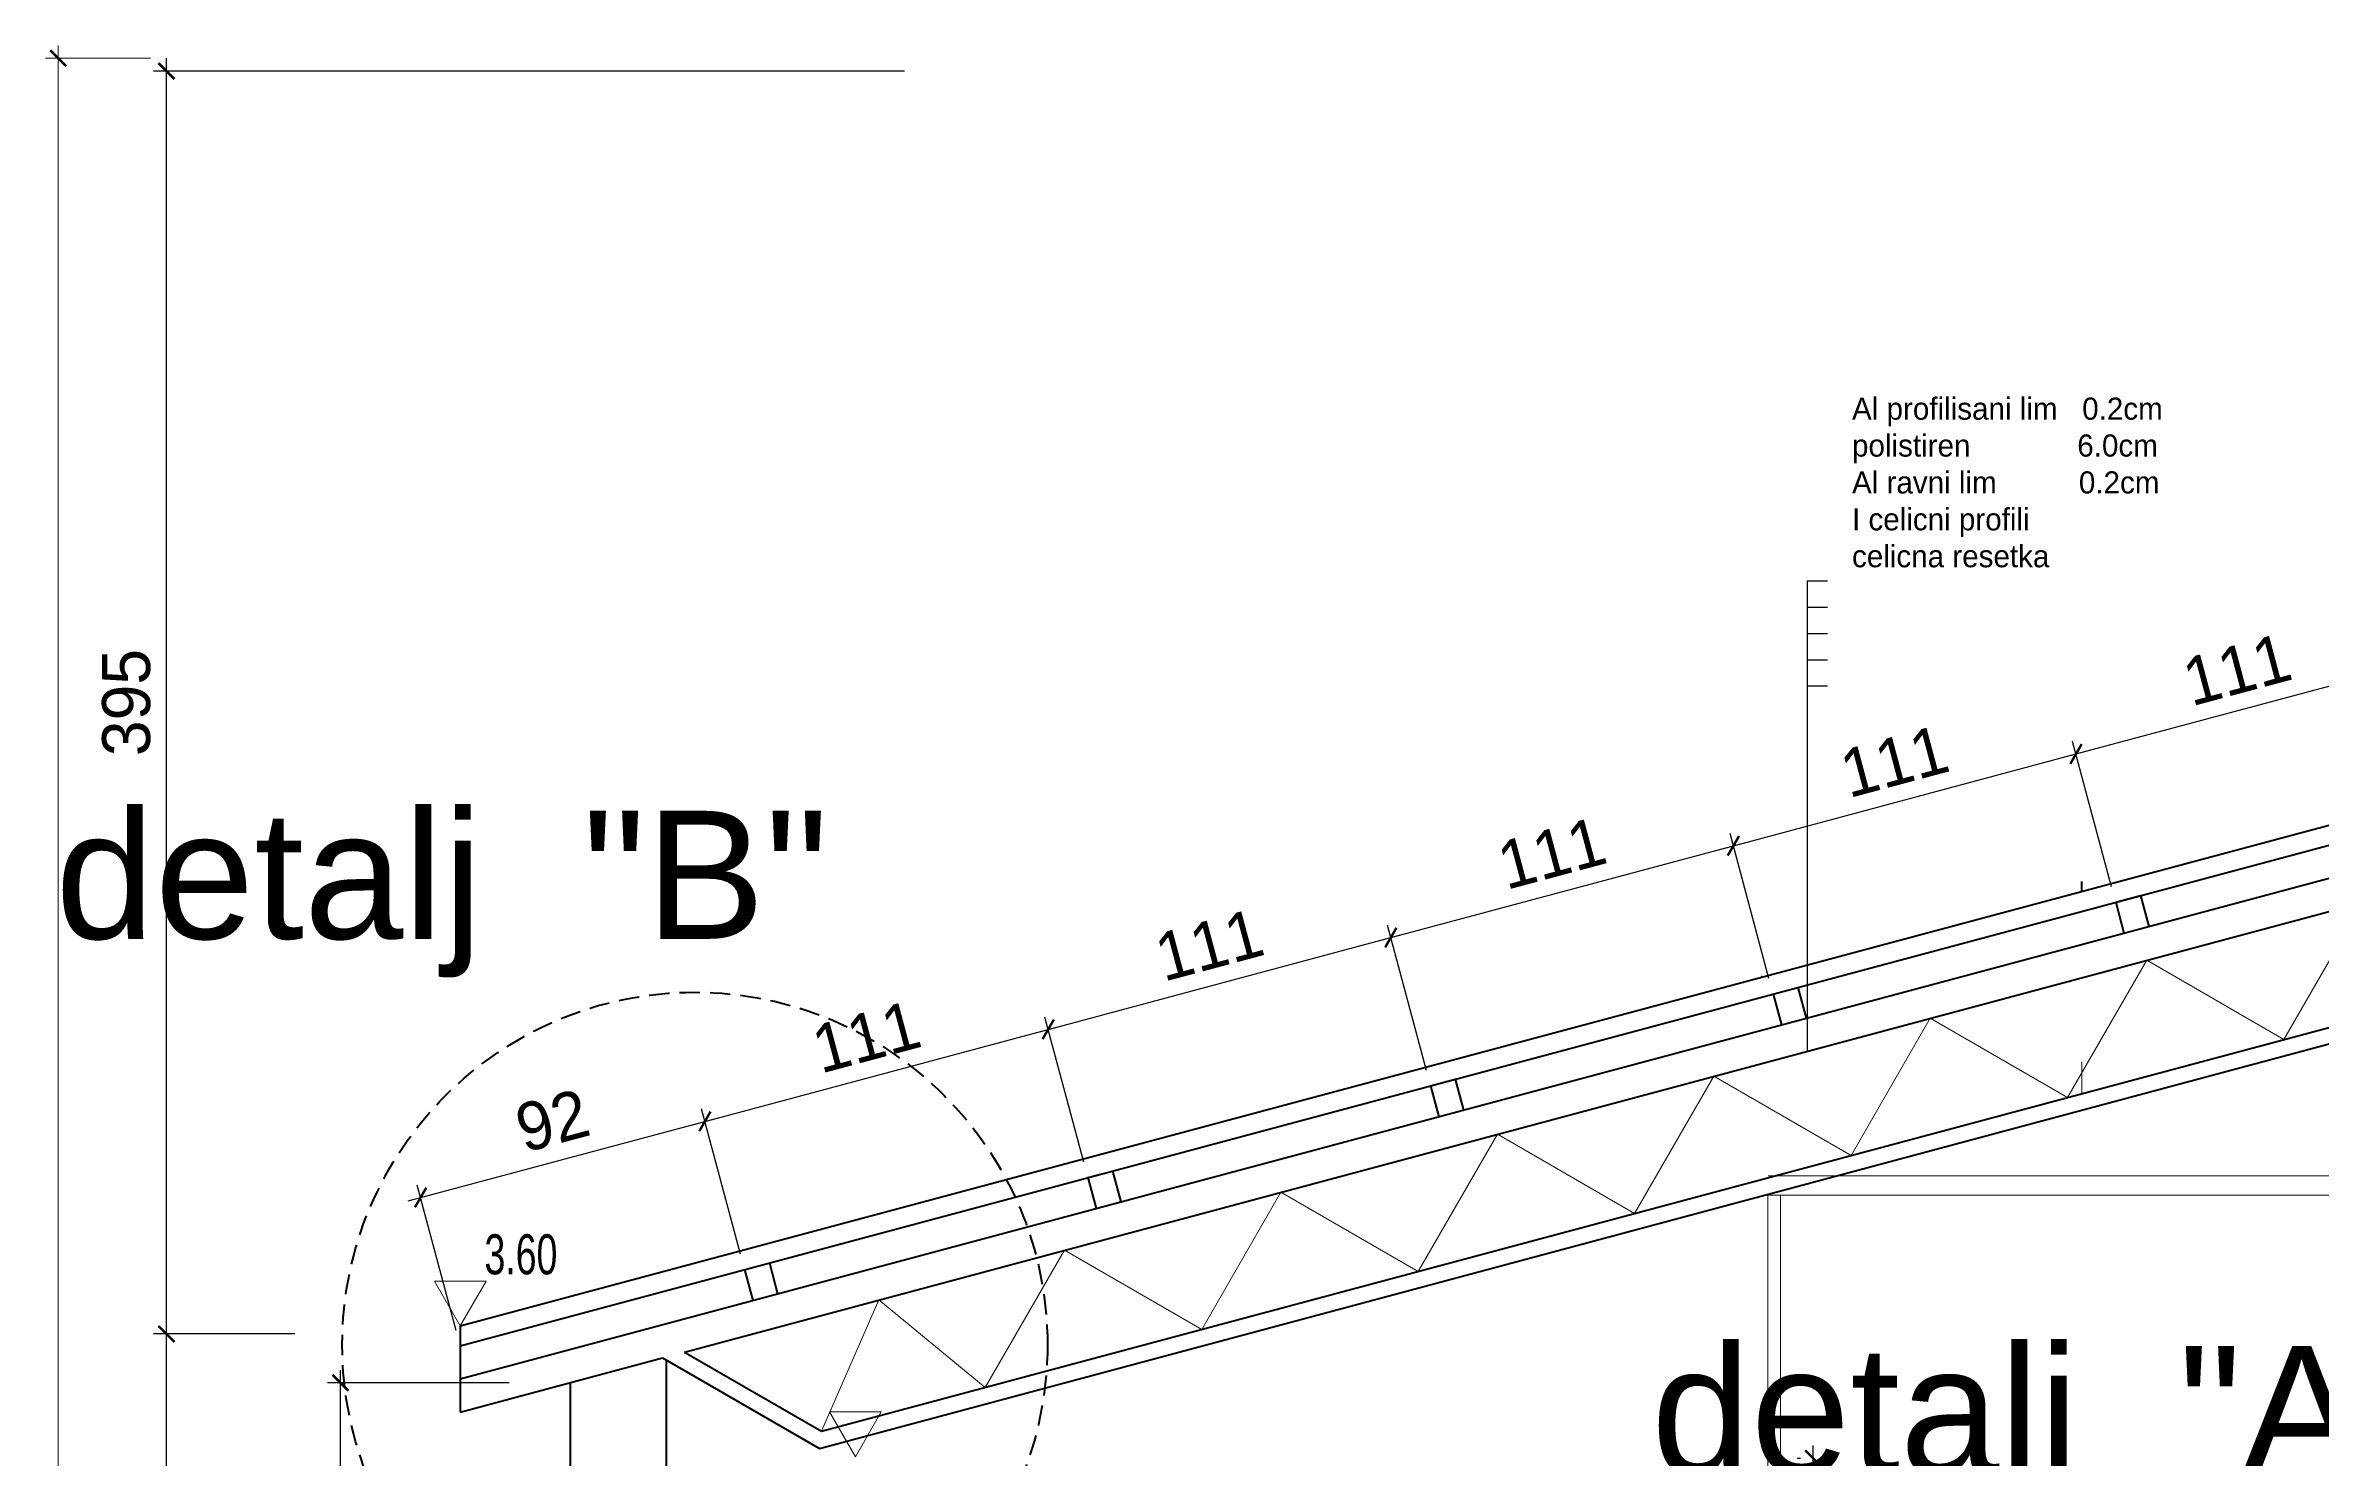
# Model space of a CAD drawing. Header units: millimetres. Extents: x 73 to 57768, y -40361 to 10065.
# Drawn here: x 53910 to 54620, y -11493 to -11052 of the extents above; entities that cross this region are included whole.
import ezdxf

# ---------------------------------------------------------------- set-up
doc = ezdxf.new("R2010")
doc.units = ezdxf.units.MM
doc.linetypes.add('DASHED2', pattern=[9.525, 6.35, -3.175])
for name, color, linetype, lineweight in [('hec', 253, 'Continuous', 5), ('kote', 124, 'Continuous', 5), ('kote i srafura', 9, 'Continuous', 5), ('shrafura', 2, 'Continuous', 5), ('zidovi presjek', 1, 'Continuous', 20)]:
    doc.layers.add(name, color=color, linetype=linetype, lineweight=lineweight)
doc.layers.add('pogled', color=7, linetype='Continuous', lineweight=5, true_color=0x8db1c3)
doc.layers.add('presjek', color=7, linetype='Continuous', lineweight=40, true_color=0xe37da2)
doc.layers.add('TEXT', color=7, linetype='Continuous')
doc.styles.add('1na50', font='', dxfattribs={"height": 15})
doc.styles.get('1na50').set_extended_font_data('SwitzerlandCondLight BH')
doc.dimstyles.new('1na50', dxfattribs={"dimtxt": 2.5, "dimasz": 5, "dimexe": 4, "dimexo": 5, "dimgap": 5, "dimtad": 1, "dimdec": 0, "dimtxsty": '1na50', "dimblk": 'ARCHTICK', "dimcen": 2.5, "dimdle": 4, "dimadec": 0, "dimazin": 0, "dimtfac": 1, "dimtdec": 0, "dimtix": 1, "dimtmove": 0, "dimatfit": 3, "dimldrblk": 'ARCHTICK', "dimfxl": 1, "dimarcsym": 0})

# ---------------------------------------------------------------- blocks, each defined once
blk = doc.blocks.new('_ArchTick')
at = {"layer": 'kote', "color": 0, "const_width": 0.15}
blk.add_lwpolyline([(-0.5, -0.5), (0.5, 0.5)], dxfattribs=at)
blk = doc.blocks.new('*D1112')
at = {"layer": 'Defpoints', "color": 0}
for p in [(54461.85, -11493.62), (54461.85, -11493.62), (54461.85, -11793.62)]:
    blk.add_point(p, dxfattribs=at)
at = {"layer": 'hec', "color": 0, "lineweight": -2}
for p, q in [((54461.85, -11797.62), (54461.85, -11489.62)), ((54456.85, -11493.62), (54457.85, -11493.62)), ((54456.85, -11793.62), (54457.85, -11793.62))]:
    blk.add_line(p, q, dxfattribs=at)
at = {"layer": 'hec', "color": 0, "lineweight": -2, "xscale": 5, "yscale": 5, "zscale": 5}
for p, rotation in [((54461.85, -11493.62), 90), ((54461.85, -11793.62), 270)]:
    blk.add_blockref('_ArchTick', p, dxfattribs=dict(at, rotation=rotation))
at = {"layer": 'hec', "color": 0, "insert": (54449.35, -11643.62), "char_height": 15, "attachment_point": 5, "rotation": 90, "style": '1na50'}
blk.add_mtext('300', dxfattribs=at)
blk = doc.blocks.new('*D1187')
at = {"layer": 'Defpoints', "color": 0}
for p in [(54001.79, -11470.04), (54059.53, -11470.04), (54056.37, -11558.73)]:
    blk.add_point(p, dxfattribs=at)
at = {"layer": 'kote i srafura', "color": 0, "lineweight": -2}
for p, q in [((54054.53, -11470.04), (53997.79, -11470.04)), ((54001.79, -11562.73), (54001.79, -11466.04)), ((54051.37, -11558.73), (53997.79, -11558.73))]:
    blk.add_line(p, q, dxfattribs=at)
at = {"layer": 'kote i srafura', "color": 0, "lineweight": -2, "xscale": 5, "yscale": 5, "zscale": 5}
for p, rotation in [((54001.79, -11470.04), 90), ((54001.79, -11558.73), 270)]:
    blk.add_blockref('_ArchTick', p, dxfattribs=dict(at, rotation=rotation))
at = {"layer": 'kote i srafura', "color": 0, "insert": (53989.29, -11514.39), "char_height": 15, "attachment_point": 5, "rotation": 90, "style": '1na50'}
blk.add_mtext('89', dxfattribs=at)
blk = doc.blocks.new('*D1190')
at = {"layer": 'Defpoints', "color": 0}
for p in [(53947.43, -11454.79), (53992.52, -11454.79), (54001.79, -11839.74)]:
    blk.add_point(p, dxfattribs=at)
at = {"layer": 'kote i srafura', "color": 0, "lineweight": -2}
for p, q in [((53987.52, -11454.79), (53943.43, -11454.79)), ((53947.43, -11843.74), (53947.43, -11450.79)), ((53996.79, -11839.74), (53943.43, -11839.74))]:
    blk.add_line(p, q, dxfattribs=at)
at = {"layer": 'kote i srafura', "color": 0, "lineweight": -2, "xscale": 5, "yscale": 5, "zscale": 5}
for p, rotation in [((53947.43, -11454.79), 90), ((53947.43, -11839.74), 270)]:
    blk.add_blockref('_ArchTick', p, dxfattribs=dict(at, rotation=rotation))
at = {"layer": 'kote i srafura', "color": 0, "insert": (53934.93, -11647.27), "char_height": 15, "attachment_point": 5, "rotation": 90, "style": '1na50'}
blk.add_mtext('385', dxfattribs=at)
blk = doc.blocks.new('*D1191')
at = {"layer": 'Defpoints', "color": 0}
for p in [(53947.43, -11060.27), (54183.01, -11060.27), (53992.52, -11454.79)]:
    blk.add_point(p, dxfattribs=at)
at = {"layer": 'kote i srafura', "color": 0, "lineweight": -2}
for p, q in [((53947.43, -11458.79), (53947.43, -11056.27)), ((54178.01, -11060.27), (53943.43, -11060.27)), ((53987.52, -11454.79), (53943.43, -11454.79))]:
    blk.add_line(p, q, dxfattribs=at)
at = {"layer": 'kote i srafura', "color": 0, "lineweight": -2, "xscale": 5, "yscale": 5, "zscale": 5}
for p, rotation in [((53947.43, -11060.27), 90), ((53947.43, -11454.79), 270)]:
    blk.add_blockref('_ArchTick', p, dxfattribs=dict(at, rotation=rotation))
at = {"layer": 'kote i srafura', "color": 0, "insert": (53934.93, -11257.53), "char_height": 15, "attachment_point": 5, "rotation": 90, "style": '1na50'}
blk.add_mtext('395', dxfattribs=at)
blk = doc.blocks.new('*D1192')
at = {"layer": 'Defpoints', "color": 0}
for p in [(54115.64, -11388.37), (54128.05, -11434.68), (54039.23, -11458.48)]:
    blk.add_point(p, dxfattribs=at)
at = {"layer": 'kote i srafura', "color": 0, "lineweight": -2}
for p, q in [((54126.76, -11429.85), (54114.6, -11384.5)), ((54022.96, -11413.2), (54119.5, -11387.33)), ((54037.94, -11453.65), (54025.79, -11408.3))]:
    blk.add_line(p, q, dxfattribs=at)
at = {"layer": 'kote i srafura', "color": 0, "lineweight": -2, "xscale": 5, "yscale": 5, "zscale": 5}
for p, rotation in [((54115.64, -11388.37), 15.00000000004069), ((54026.82, -11412.16), 195.0000000000407)]:
    blk.add_blockref('_ArchTick', p, dxfattribs=dict(at, rotation=rotation))
at = {"layer": 'kote i srafura', "color": 0, "insert": (54068, -11388.19), "char_height": 15, "attachment_point": 5, "rotation": 15, "style": '1na50'}
blk.add_mtext('92', dxfattribs=at)
blk = doc.blocks.new('*D1193')
at = {"layer": 'Defpoints', "color": 0}
for p in [(54222.88, -11359.63), (54235.29, -11405.94), (54128.05, -11434.68)]:
    blk.add_point(p, dxfattribs=at)
at = {"layer": 'kote i srafura', "color": 0, "lineweight": -2}
for p, q in [((54234, -11401.11), (54221.85, -11355.77)), ((54111.78, -11389.4), (54226.75, -11358.59)), ((54126.76, -11429.85), (54114.6, -11384.5))]:
    blk.add_line(p, q, dxfattribs=at)
at = {"layer": 'kote i srafura', "color": 0, "lineweight": -2, "xscale": 5, "yscale": 5, "zscale": 5}
for p, rotation in [((54222.88, -11359.63), 15.00000000004069), ((54115.64, -11388.37), 195.0000000000407)]:
    blk.add_blockref('_ArchTick', p, dxfattribs=dict(at, rotation=rotation))
at = {"layer": 'kote i srafura', "color": 0, "insert": (54166.03, -11361.92), "char_height": 15, "attachment_point": 5, "rotation": 15, "style": '1na50'}
blk.add_mtext('111', dxfattribs=at)
blk = doc.blocks.new('*D1194')
at = {"layer": 'Defpoints', "color": 0}
for p in [(54329.91, -11330.95), (54342.32, -11377.27), (54235.29, -11405.94)]:
    blk.add_point(p, dxfattribs=at)
at = {"layer": 'kote i srafura', "color": 0, "lineweight": -2}
for p, q in [((54341.02, -11372.44), (54328.87, -11327.09)), ((54219.02, -11360.66), (54333.77, -11329.92)), ((54234, -11401.11), (54221.85, -11355.77))]:
    blk.add_line(p, q, dxfattribs=at)
at = {"layer": 'kote i srafura', "color": 0, "lineweight": -2, "xscale": 5, "yscale": 5, "zscale": 5}
for p, rotation in [((54329.91, -11330.95), 15.00000000004069), ((54222.88, -11359.63), 195.0000000000407)]:
    blk.add_blockref('_ArchTick', p, dxfattribs=dict(at, rotation=rotation))
at = {"layer": 'kote i srafura', "color": 0, "insert": (54273.16, -11333.22), "char_height": 15, "attachment_point": 5, "rotation": 15, "style": '1na50'}
blk.add_mtext('111', dxfattribs=at)
blk = doc.blocks.new('*D1195')
at = {"layer": 'Defpoints', "color": 0}
for p in [(54436.93, -11302.28), (54449.34, -11348.59), (54342.32, -11377.27)]:
    blk.add_point(p, dxfattribs=at)
at = {"layer": 'kote i srafura', "color": 0, "lineweight": -2}
for p, q in [((54448.05, -11343.76), (54435.9, -11298.41)), ((54326.05, -11331.99), (54440.8, -11301.24)), ((54341.02, -11372.44), (54328.87, -11327.09))]:
    blk.add_line(p, q, dxfattribs=at)
at = {"layer": 'kote i srafura', "color": 0, "lineweight": -2, "xscale": 5, "yscale": 5, "zscale": 5}
for p, rotation in [((54436.93, -11302.28), 15.00000000004069), ((54329.91, -11330.95), 195.0000000000407)]:
    blk.add_blockref('_ArchTick', p, dxfattribs=dict(at, rotation=rotation))
at = {"layer": 'kote i srafura', "color": 0, "insert": (54380.19, -11304.54), "char_height": 15, "attachment_point": 5, "rotation": 15, "style": '1na50'}
blk.add_mtext('111', dxfattribs=at)
blk = doc.blocks.new('*D1196')
at = {"layer": 'Defpoints', "color": 0}
for p in [(54543.96, -11273.6), (54556.37, -11319.91), (54449.34, -11348.59)]:
    blk.add_point(p, dxfattribs=at)
at = {"layer": 'kote i srafura', "color": 0, "lineweight": -2}
for p, q in [((54555.07, -11315.08), (54542.92, -11269.73)), ((54433.07, -11303.31), (54547.82, -11272.56)), ((54448.05, -11343.76), (54435.9, -11298.41))]:
    blk.add_line(p, q, dxfattribs=at)
at = {"layer": 'kote i srafura', "color": 0, "lineweight": -2, "xscale": 5, "yscale": 5, "zscale": 5}
for p, rotation in [((54543.96, -11273.6), 15.00000000004069), ((54436.93, -11302.28), 195.0000000000407)]:
    blk.add_blockref('_ArchTick', p, dxfattribs=dict(at, rotation=rotation))
at = {"layer": 'kote i srafura', "color": 0, "insert": (54487.21, -11275.86), "char_height": 15, "attachment_point": 5, "rotation": 15, "style": '1na50'}
blk.add_mtext('111', dxfattribs=at)
blk = doc.blocks.new('*D1197')
at = {"layer": 'Defpoints', "color": 0}
for p in [(54650.98, -11244.92), (54663.39, -11291.23), (54556.37, -11319.91)]:
    blk.add_point(p, dxfattribs=at)
at = {"layer": 'kote i srafura', "color": 0, "lineweight": -2}
for p, q in [((54662.1, -11286.4), (54649.95, -11241.06)), ((54540.09, -11274.63), (54654.85, -11243.89)), ((54555.07, -11315.08), (54542.92, -11269.73))]:
    blk.add_line(p, q, dxfattribs=at)
at = {"layer": 'kote i srafura', "color": 0, "lineweight": -2, "xscale": 5, "yscale": 5, "zscale": 5}
for p, rotation in [((54650.98, -11244.92), 15.00000000004069), ((54543.96, -11273.6), 195.0000000000407)]:
    blk.add_blockref('_ArchTick', p, dxfattribs=dict(at, rotation=rotation))
at = {"layer": 'kote i srafura', "color": 0, "insert": (54594.24, -11247.19), "char_height": 15, "attachment_point": 5, "rotation": 15, "style": '1na50'}
blk.add_mtext('111', dxfattribs=at)

msp = doc.modelspace()

# ---------------------------------------------------------------- linework, layer by layer
at = {"layer": 'hec'}
for points in [[(54039.232, -11452.266), (54047.323, -11438.252), (54031.142, -11438.252)], [(54162.662, -11493.123), (54170.752, -11479.11), (54154.571, -11479.11)]]:
    msp.add_lwpolyline(points, close=True, dxfattribs=at)
at = {"layer": 'kote i srafura'}
for p, q in [((53942.435, -11056.27), (53909.643, -11056.27)), ((53913.643, -11052.27), (53913.643, -11788.112))]:
    msp.add_line(p, q, dxfattribs=at)
at = {"layer": 'pogled'}
for points in [[(54152.098, -11485.175), (54152.098, -11485.175), (54170.017, -11444.139), (54203.224, -11471.476), (54227.973, -11428.61), (54270.839, -11453.359), (54295.588, -11410.493), (54338.454, -11435.241), (54363.202, -11392.375), (54363.202, -11392.375), (54406.069, -11417.124), (54430.817, -11374.258), (54473.683, -11399.007), (54498.432, -11356.141), (54498.432, -11356.141), (54541.298, -11380.889), (54566.047, -11338.023), (54608.913, -11362.772), (54633.662, -11319.906), (54676.528, -11344.655), (54691.617, -11304.377), (54727.653, -11330.956), (54727.653, -11330.956)], [(54445.752, -11342.937), (54445.752, -11343.339)], [(54545.752, -11379.696), (54545.752, -11369.731)]]:
    msp.add_lwpolyline(points, dxfattribs=at)
at = {"layer": 'pogled', "ltscale": 5}
for points in [[(54447.769, -11405.403), (55744.707, -11405.403)], [(54447.699, -11598.437), (54447.699, -11411.403)], [(55767.099, -11411.403), (54447.699, -11411.403)], [(54451.699, -11598.437), (54451.699, -11411.403)]]:
    msp.add_lwpolyline(points, dxfattribs=at)
at = {"layer": 'presjek'}
for p, q in [((54039.232, -11452.266), (54780.732, -11253.581)), ((54039.232, -11458.477), (54780.732, -11259.793)), ((54039.232, -11468.83), (54780.732, -11270.146)), ((54109.232, -11460.426), (54780.732, -11280.498)), ((54545.752, -11316.544), (54545.752, -11313.454)), ((54556.368, -11319.911), (54564.095, -11317.841)), ((54556.368, -11319.911), (54558.956, -11329.571)), ((54564.095, -11317.841), (54566.683, -11327.5)), ((54151.392, -11490.541), (54730.948, -11335.249)), ((54152.098, -11485.175), (54727.653, -11330.956)), ((54449.343, -11348.588), (54451.931, -11358.248)), ((54457.07, -11346.518), (54459.659, -11356.177)), ((54342.318, -11377.266), (54350.046, -11375.195)), ((54342.318, -11377.266), (54344.907, -11386.925)), ((54350.046, -11375.195), (54352.634, -11384.854)), ((54235.294, -11405.943), (54243.021, -11403.872)), ((54235.294, -11405.943), (54237.882, -11415.602)), ((54243.021, -11403.872), (54245.609, -11413.531)), ((54128.049, -11434.679), (54130.637, -11444.338)), ((54135.777, -11432.608), (54138.365, -11442.268)), ((54039.232, -11452.266), (54039.232, -11479.183)), ((54039.232, -11479.183), (54102.402, -11462.256)), ((54103.611, -11836.011), (54103.611, -11462.954)), ((54073.611, -11836.011), (54073.611, -11469.971))]:
    msp.add_line(p, q, dxfattribs=at)
for points in [[(54102.402, -11462.256), (54151.392, -11490.541)], [(54109.232, -11460.426), (54152.098, -11485.175)]]:
    msp.add_lwpolyline(points, dxfattribs=at)
at = {"layer": 'presjek', "linetype": 'DASHED2'}
msp.add_circle((54112.5, -11458.193), 110.15, dxfattribs=at)
at = {"layer": 'TEXT'}
for p, q in [((54460.024, -11219.501), (54460.024, -11366.432)), ((54460.024, -11219.501), (54466.354, -11219.501)), ((54460.024, -11227.715), (54466.354, -11227.715)), ((54460.024, -11235.929), (54466.354, -11235.929)), ((54460.024, -11244.143), (54466.354, -11244.143)), ((54460.024, -11252.357), (54466.354, -11252.357))]:
    msp.add_line(p, q, dxfattribs=at)
at = {"layer": 'zidovi presjek'}
msp.add_line((54128.049, -11434.679), (54135.777, -11432.608), dxfattribs=at)
msp.add_lwpolyline([(54109.232, -11460.426), (54152.098, -11485.175)], dxfattribs=at)

# ---------------------------------------------------------------- block references
at = {"layer": 'kote i srafura', "xscale": 5, "yscale": 5, "zscale": 5, "rotation": 90}
msp.add_blockref('_ArchTick', (53913.643, -11056.27), dxfattribs=at)

# ---------------------------------------------------------------- texts
at = {"layer": 'hec', "style": '1na50', "width": 0.7}
msp.add_text('3.60', height=12.5, dxfattribs=at).set_placement((54046.78, -11436.156))
at = {"layer": 'shrafura', "ltscale": 5, "char_height": 40, "width": 341.4592, "attachment_point": 1}
for s, insert in [('{\\fArial|b0|i0|c238|p34;detalj  "B"}', (53912.705, -11291.346)), ('{\\fArial|b0|i0|c238|p34;detalj  "A"}', (54411.287, -11458.533))]:
    msp.add_mtext(s, dxfattribs=dict(at, insert=insert))
at = {"layer": 'TEXT', "insert": (54473.993, -11162.261), "char_height": 6.912, "width": 138.16649, "attachment_point": 1}
msp.add_mtext('Al profilisani lim   0.2cm\\Ppolistiren             6.0cm\\PAl ravni lim          0.2cm\\PI celicni profili \\Pcelicna resetka', dxfattribs=at)

# ---------------------------------------------------------------- dimensions: what is measured, and where the dimension line sits
at = {"layer": 'hec'}
dim = msp.add_linear_dim(base=(54461.852, -11493.623), p1=(54461.852, -11793.623), p2=(54461.852, -11493.623), angle=90, dimstyle='1na50', dxfattribs=at)
dim.commit()
dim.dimension.update_dxf_attribs({"geometry": '*D1112', "text_midpoint": (54449.352, -11643.623)})
at = {"layer": 'kote i srafura'}
for base, p1, p2, angle, picture, middle in [((53947.435, -11060.27), (53992.517, -11454.793), (54183.009, -11060.27), 90, '*D1191', (53934.935, -11257.532)), ((54650.983, -11244.921), (54556.368, -11319.911), (54663.392, -11291.234), 195, '*D1197', (54594.235, -11247.185)), ((54543.958, -11273.598), (54449.343, -11348.588), (54556.368, -11319.911), 195, '*D1196', (54487.21, -11275.862)), ((54436.933, -11302.275), (54342.318, -11377.266), (54449.343, -11348.588), 195, '*D1195', (54380.186, -11304.54)), ((54329.909, -11330.952), (54235.294, -11405.943), (54342.318, -11377.266), 195, '*D1194', (54273.161, -11333.217)), ((54222.884, -11359.629), (54128.049, -11434.679), (54235.294, -11405.943), 195, '*D1193', (54166.027, -11361.923)), ((53947.435, -11454.793), (54001.794, -11839.737), (53992.517, -11454.793), 90, '*D1190', (53934.935, -11647.265)), ((54001.794, -11470.039), (54056.368, -11558.733), (54059.534, -11470.039), 90, '*D1187', (53989.294, -11514.386))]:
    dim = msp.add_linear_dim(base=base, p1=p1, p2=p2, angle=angle, dimstyle='1na50', override={"dimtmove": 1}, dxfattribs=at)
    dim.commit()
    dim.dimension.update_dxf_attribs({"geometry": picture, "text_midpoint": middle})
dim = msp.add_aligned_dim(p1=(54039.232, -11458.477), p2=(54128.049, -11434.679), distance=47.947, dimstyle='1na50', dxfattribs=at)
dim.commit()
dim.dimension.update_dxf_attribs({"geometry": '*D1192', "text_midpoint": (54067.996, -11388.191)})

doc.saveas('drawing.dxf')
